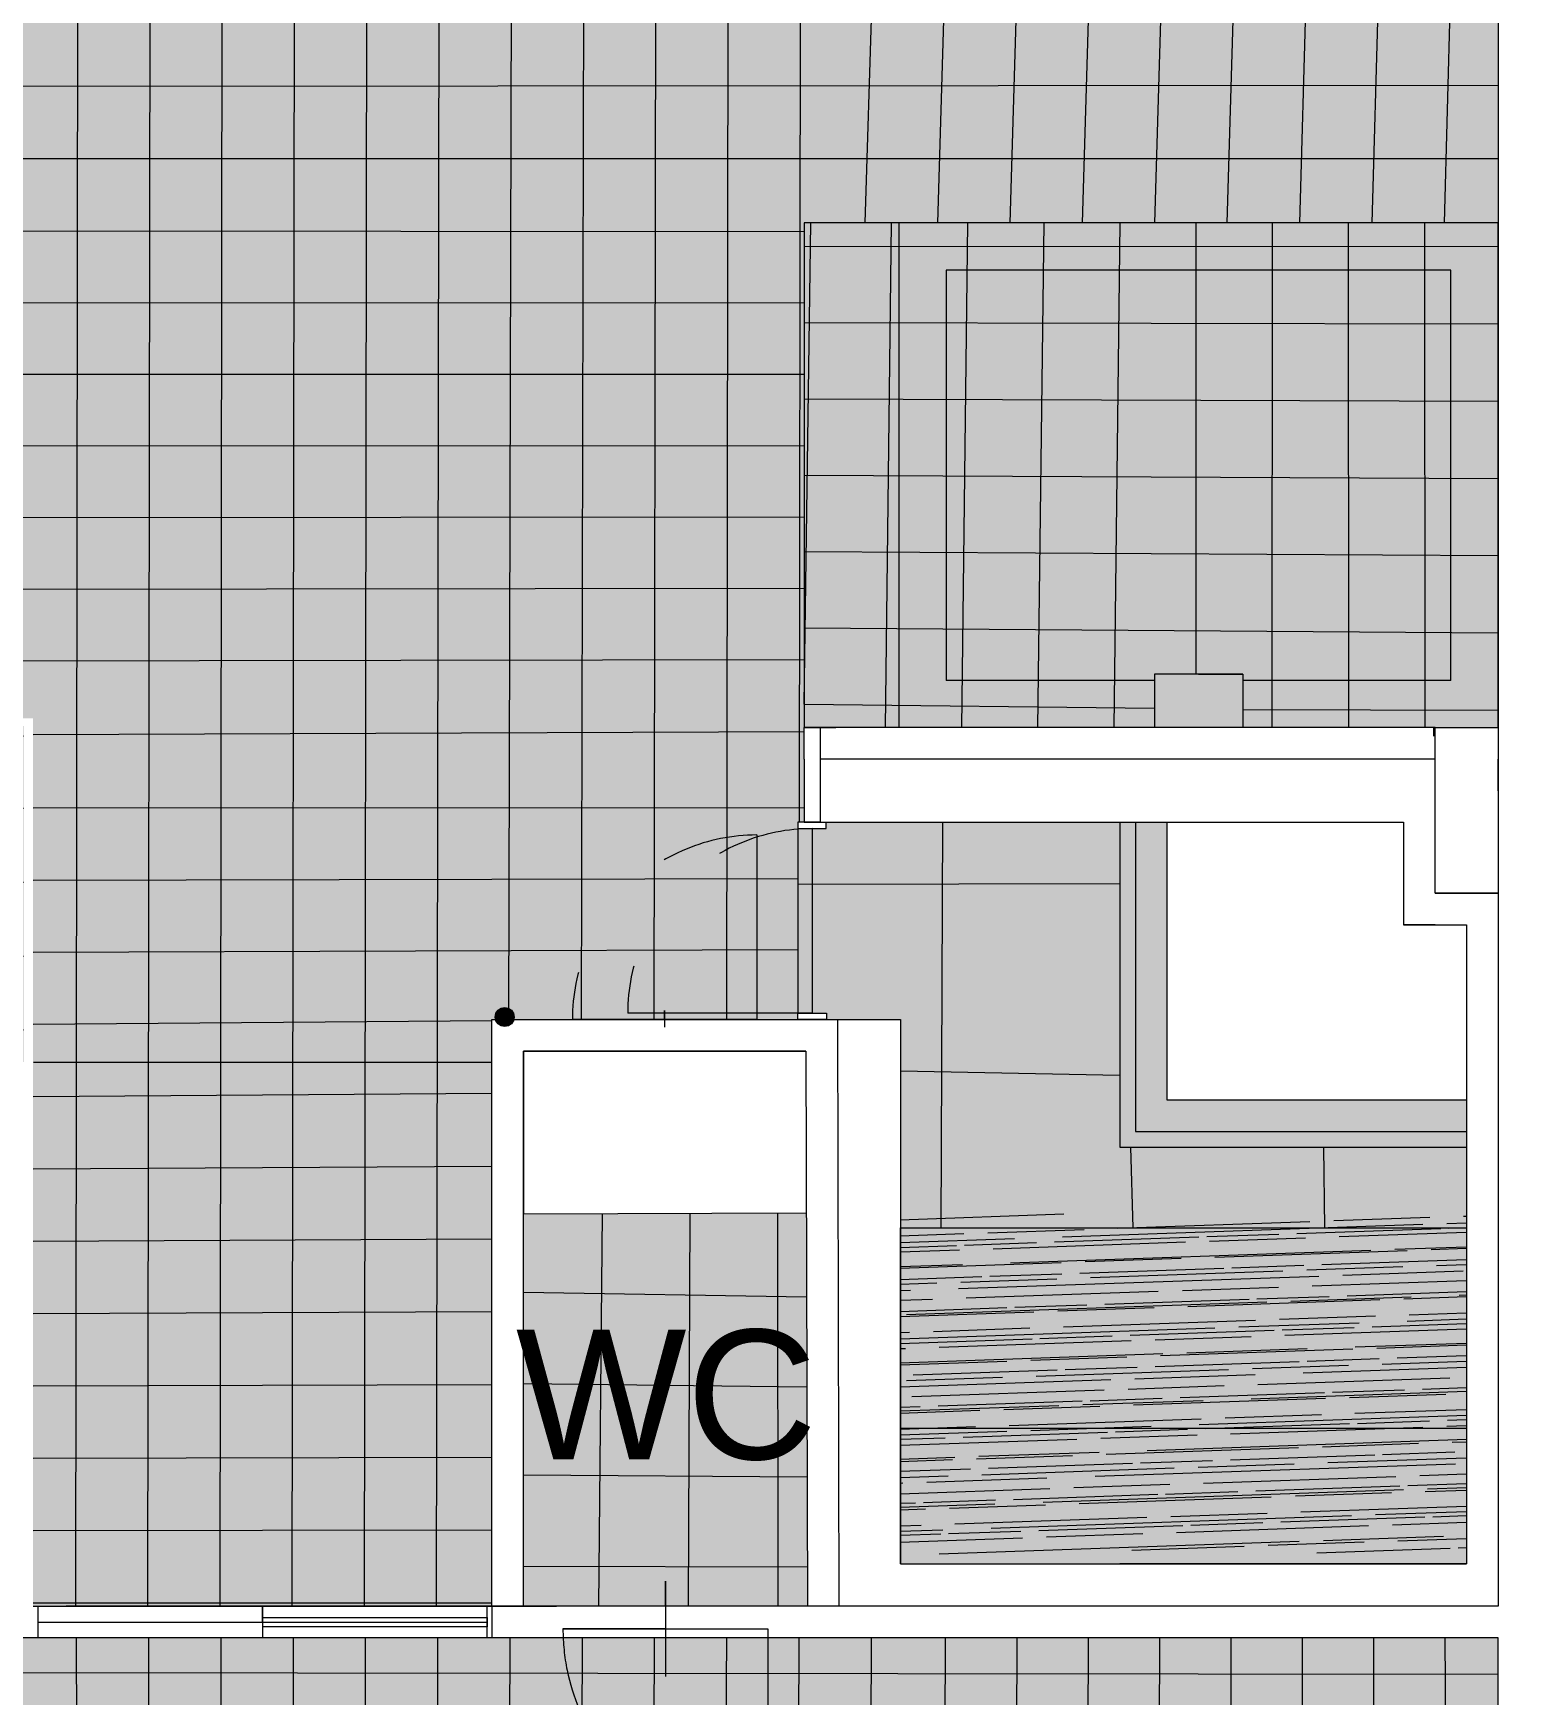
# Model space of a CAD drawing. Header units: millimetres. Extents: x 0 to 1313252738, y -131 to 560100888.
# Drawn here: x 1312685894 to 1312686817, y 560008856 to 560009884 of the extents above; entities that cross this region are included whole.
import ezdxf

# ---------------------------------------------------------------- set-up
doc = ezdxf.new("R2010")
doc.units = ezdxf.units.MM
doc.linetypes.add('ACAD_ISO03W100', pattern=[30, 12, -18])
for name, color, linetype, lineweight in [('0002CH現状', 5, 'Continuous', 0), ('0005文字', 7, 'Continuous', 0), ('002外周躯体', 7, 'Continuous', 13), ('003間仕切り', 7, 'Continuous', 13), ('005床材(石)', 7, 'Continuous', 0), ('006サウナヒータ-', 7, 'Continuous', 0), ('009床', 7, 'Continuous', 5), ('010植栽', 92, 'Continuous', 0), ('サウナ木', 7, 'Continuous', 0), ('建具', 7, 'Continuous', 0), ('棚(木)', 7, 'Continuous', 0), ('石ベンチ', 7, 'Continuous', 13), ('石風呂', 7, 'Continuous', 13)]:
    doc.layers.add(name, color=color, linetype=linetype, lineweight=lineweight)
doc.styles.add('onnjuku', font='arial.ttf')
pattern_1 = [(180, (1056275630.97802, 450604071.1291481), (-2.8e-15, -44.6570973144231), []), (270, (1056275630.97802, 450604071.1291481), (44.6570973144231, -8.3e-15), [])]

msp = doc.modelspace()

# ---------------------------------------------------------------- hatches: boundary and pattern name
at = {"layer": '0002CH現状', "transparency": 33554687}
h = msp.add_hatch(color=5, dxfattribs=at)
h.dxf.hatch_style = 1
h.paths.add_polyline_path([(1312686180.341634, 560009275.2360582, 1), (1312686192.026509, 560009275.2360582, 1)])
at = {"layer": '005床材(石)', "true_color": 0x939598, "transparency": 33554556}
h = msp.add_hatch(color=252, dxfattribs=at)
h.dxf.hatch_style = 1
h.paths.add_polyline_path([(1312686371.713813, 560009766.9529414), (1312686801.484653, 560009766.9529414), (1312686801.484653, 560009917.0797099), (1312685771.011388, 560009917.0797099), (1312685771.011388, 560010469.9212918), (1312685458.450777, 560010469.9212918), (1312685454.543769, 560010469.9212918), (1312685454.543769, 560009460.2528416), (1312685463.334536, 560009460.2528416), (1312685518.032643, 560009460.2528416), (1312685518.032643, 560009455.3690822), (1312685463.334536, 560009455.3690822), (1312685463.334536, 560009415.3222538), (1312685677.243204, 560009415.3222538), (1312685677.243204, 560009455.3690822), (1312685630.359113, 560009455.3690822), (1312685630.359113, 560009460.2528416), (1312685729.987808, 560009460.2528416), (1312685729.987808, 560009455.3690822), (1312685683.103716, 560009455.3690822), (1312685683.103716, 560009415.3222538), (1312685888.221617, 560009415.3222538), (1312685888.221617, 560009455.3690822), (1312685842.314277, 560009455.3690822), (1312685842.314277, 560009460.2528416), (1312685894.082129, 560009460.2528416), (1312685894.082129, 560009415.3222538), (1312686371.713813, 560009415.3222538), (1312686371.713813, 560009434.857292), (1312686371.713813, 560009454.3923303)])
h.paths.add_polyline_path([(1312686178.316934, 560009273.6932268), (1312686367.831003, 560009273.7308004), (1312686367.831003, 560009277.6412939), (1312686367.806805, 560009391.8802079), (1312686367.806805, 560009395.7872156), (1312686371.713813, 560009395.7872156), (1312686371.713813, 560009415.3222538), (1312685894.082129, 560009415.3222538), (1312685894.082129, 560009247.3209254), (1312685894.082129, 560008910.3415164), (1312686178.316934, 560008910.3415164)])
h.paths.add_polyline_path([(1312685888.221617, 560009415.3222538), (1312685683.103716, 560009415.3222538), (1312685683.103716, 560009247.3209254), (1312685888.221617, 560009247.3209254)])
h.paths.add_polyline_path([(1312685677.243204, 560009415.3222538), (1312685463.334536, 560009415.3222538), (1312685463.334536, 560009247.3209254), (1312685677.243204, 560009247.3209254)])
at = {"layer": '005床材(石)', "true_color": 0x4a4a4a, "transparency": 33554597}
h = msp.add_hatch(color=251, dxfattribs=at)
h.dxf.hatch_style = 1
h.paths.add_polyline_path([(1312686430.318927, 560009766.9529414), (1312686371.713813, 560009766.9529414), (1312686371.713813, 560009454.3923303), (1312686391.248851, 560009454.3923303), (1312686430.318927, 560009454.3923303)])
h.paths.add_polyline_path([(1312686801.484653, 560009766.9529414), (1312686430.318927, 560009766.9529414), (1312686430.318927, 560009454.3923303), (1312686588.552736, 560009454.3923303), (1312686588.552736, 560009483.6948874), (1312686459.621484, 560009483.6948874), (1312686459.621484, 560009737.650384), (1312686772.182095, 560009737.650384), (1312686772.182095, 560009483.6948874), (1312686643.250843, 560009483.6948874), (1312686643.250843, 560009454.3923303), (1312686762.414576, 560009454.3923303), (1312686801.484653, 560009454.3923303)])
h.paths.add_polyline_path([(1312686643.250843, 560009483.6948874), (1312686643.250843, 560009487.6018951), (1312686588.552736, 560009487.6018951), (1312686588.552736, 560009454.3923303), (1312686643.250843, 560009454.3923303)], flags=17)
at = {"layer": '005床材(石)', "true_color": 0x939598, "transparency": 33554556}
h = msp.add_hatch(color=252, dxfattribs=at)
h.dxf.hatch_style = 1
h.paths.add_polyline_path([(1312687046.649382, 560009463.8855891), (1312687046.649382, 560009491.5089028), (1312687103.300993, 560009491.5089028), (1312687103.300993, 560009463.885589, 10.6648547621145)])
h.paths.add_polyline_path([(1312686772.182095, 560009737.650384), (1312686459.621484, 560009737.650384), (1312686459.621484, 560009483.6948874), (1312686588.552736, 560009483.6948874), (1312686588.552736, 560009487.6018951), (1312686643.250843, 560009487.6018951), (1312686643.250843, 560009483.6948874), (1312686772.182095, 560009483.6948874)])
h = msp.add_hatch(color=252, dxfattribs=at)
h.dxf.hatch_style = 1
h.paths.add_polyline_path([(1312686772.182095, 560009737.650384), (1312686459.621484, 560009737.650384), (1312686459.621484, 560009483.6948874), (1312686588.552736, 560009483.6948874), (1312686588.552736, 560009487.6018951), (1312686643.250843, 560009487.6018951), (1312686643.250843, 560009483.6948874), (1312686772.182095, 560009483.6948874)])
h = msp.add_hatch(color=252, dxfattribs=at)
h.dxf.hatch_style = 1
h.paths.add_polyline_path([(1312686372.973836, 560009153.9638281), (1312686197.850505, 560009153.4663186), (1312686197.850505, 560008910.375286), (1312686218.362295, 560008910.375286), (1312686373.665849, 560008910.375286)])
at = {"layer": '005床材(石)', "true_color": 0xc7c8ca, "transparency": 33554556}
h = msp.add_hatch(color=9, dxfattribs=at)
h.dxf.hatch_style = 1
h.paths.add_polyline_path([(1312686801.484653, 560008890.8064783), (1312686433.249183, 560008890.8064783), (1312686415.667648, 560008890.8064783), (1312685874.54709, 560008890.8064783), (1312685874.54709, 560009110.575658), (1312685355.891826, 560009110.575658), (1312685355.891826, 560008461.0356381), (1312685443.799498, 560008461.0356381), (1312685443.799498, 560008451.2681189), (1312685605.744965, 560008451.2681189), (1312686253.526831, 560008451.2681189), (1312686351.202022, 560008451.2681189), (1312686351.202022, 560008656.38602), (1312686410.783889, 560008656.38602), (1312686410.783889, 560008363.3604469), (1312686574.87821, 560008363.3604469), (1312686574.87821, 560008331.1276339), (1312686762.414576, 560008331.1276339), (1312686762.414576, 560008441.5005999), (1312686801.484653, 560008441.5005999)])
at = {"layer": '006サウナヒータ-', "transparency": 33554556}
h = msp.add_hatch(dxfattribs=at)
h.set_pattern_fill('ANSI37', color=0, scale=14.0652275006057, angle=135)
h.set_pattern_definition(pattern_1)
h.paths.add_polyline_path([(1312685771.011388, 560010469.9212909), (1312686078.199863, 560010469.9212909), (1312686078.199863, 560010519.0519118), (1312685960.110558, 560010519.0519118), (1312685960.110558, 560010512.507675), (1312685706.350412, 560010512.507675), (1312685706.350412, 560010504.1076086), (1312685708.499269, 560010504.1076086), (1312685708.499269, 560010469.9212906), (1312685708.499269, 560010469.9212905), (1312685708.499269, 560010504.1076086), (1312685704.592261, 560010504.1076086), (1312685704.592261, 560010469.9212906), (1312685704.592261, 560010469.9212906), (1312685704.592261, 560010504.1076086), (1312685700.685253, 560010504.1076086), (1312685700.685253, 560010469.9212906), (1312685700.685253, 560010469.9212906), (1312685700.685253, 560010504.1076086), (1312685696.778246, 560010504.1076086), (1312685696.778246, 560010469.9212906), (1312685696.778246, 560010469.9212906), (1312685696.778246, 560010504.1076086), (1312685692.871238, 560010504.1076086), (1312685692.871238, 560010469.9212906), (1312685692.871238, 560010469.9212906), (1312685692.871238, 560010504.1076086), (1312685688.96423, 560010504.1076086), (1312685688.96423, 560010469.9212906), (1312685688.96423, 560010469.9212906), (1312685688.96423, 560010504.1076086), (1312685685.057222, 560010504.1076086), (1312685685.057222, 560010469.9212906), (1312685685.057222, 560010469.9212906), (1312685685.057222, 560010504.1076086), (1312685681.150215, 560010504.1076086), (1312685681.150215, 560010469.9212908), (1312685681.150215, 560010469.9212906), (1312685681.150215, 560010504.1076086), (1312685677.243207, 560010504.1076086), (1312685677.243207, 560010469.9212908), (1312685677.243207, 560010469.9212908), (1312685677.243207, 560010504.1076086), (1312685673.336199, 560010504.1076086), (1312685673.336199, 560010469.9212908), (1312685673.336199, 560010469.9212908), (1312685673.336199, 560010504.1076086), (1312685669.429192, 560010504.1076086), (1312685669.429192, 560010469.9212908), (1312685669.429192, 560010469.9212908), (1312685669.429192, 560010504.1076086), (1312685665.522184, 560010504.1076086), (1312685665.522184, 560010469.9212908), (1312685665.522184, 560010469.9212908), (1312685665.522184, 560010504.1076086), (1312685661.615176, 560010504.1076086), (1312685661.615176, 560010469.9212909), (1312685661.615176, 560010469.9212908), (1312685661.615176, 560010504.1076086), (1312685657.708169, 560010504.1076086), (1312685657.708169, 560010469.9212909), (1312685657.708169, 560010469.9212908), (1312685657.708169, 560010504.1076086), (1312685653.801161, 560010504.1076086), (1312685653.801161, 560010469.9212909), (1312685653.801161, 560010469.9212909), (1312685653.801161, 560010504.1076086), (1312685649.894153, 560010504.1076086), (1312685649.894153, 560010469.9212909), (1312685649.894153, 560010469.9212909), (1312685649.894153, 560010504.1076086), (1312685645.987146, 560010504.1076086), (1312685645.987145, 560010469.9212909), (1312685645.987146, 560010469.9212909), (1312685645.987146, 560010504.1076086), (1312685642.080138, 560010504.1076086), (1312685642.080138, 560010469.9212909), (1312685642.080138, 560010469.9212909), (1312685642.080138, 560010504.1076086), (1312685638.17313, 560010504.1076086), (1312685638.17313, 560010469.9212909), (1312685638.17313, 560010469.9212909), (1312685638.17313, 560010504.1076086), (1312685634.266123, 560010504.1076086), (1312685634.266122, 560010469.9212909), (1312685634.266123, 560010469.9212909), (1312685634.266123, 560010504.1076086), (1312685630.359115, 560010504.1076086), (1312685630.359115, 560010469.9212909), (1312685630.359115, 560010469.9212909), (1312685630.359115, 560010504.1076086), (1312685626.452107, 560010504.1076086), (1312685626.452107, 560010469.9212909), (1312685626.452107, 560010469.9212909), (1312685626.452107, 560010504.1076086), (1312685622.5451, 560010504.1076086), (1312685622.5451, 560010469.9212909), (1312685622.5451, 560010469.9212909), (1312685622.5451, 560010504.1076086), (1312685618.638092, 560010504.1076086), (1312685618.638092, 560010469.9212909), (1312685618.638092, 560010469.9212909), (1312685618.638092, 560010504.1076086), (1312685614.731084, 560010504.1076086), (1312685614.731084, 560010469.9212911), (1312685614.731084, 560010469.9212909), (1312685614.731084, 560010504.1076086), (1312685610.824076, 560010504.1076086), (1312685610.824076, 560010469.9212911), (1312685610.824076, 560010469.9212911), (1312685610.824076, 560010504.1076086), (1312685606.917069, 560010504.1076086), (1312685606.917069, 560010469.9212911), (1312685606.917069, 560010469.9212911), (1312685606.917069, 560010504.1076086), (1312685595.196046, 560010504.1076086), (1312685595.196046, 560010469.9212911), (1312685595.196046, 560010469.9212911), (1312685595.196046, 560010504.1076086), (1312685591.289038, 560010504.1076086), (1312685591.289038, 560010469.9212911), (1312685591.289038, 560010469.9212911), (1312685591.289038, 560010504.1076086), (1312685587.38203, 560010504.1076086), (1312685587.38203, 560010469.9212912), (1312685587.38203, 560010469.9212911), (1312685587.38203, 560010504.1076086), (1312685583.475023, 560010504.1076086), (1312685583.475023, 560010469.9212912), (1312685583.475023, 560010469.9212912), (1312685583.475023, 560010504.1076086), (1312685579.568015, 560010504.1076086), (1312685579.568015, 560010469.9212912), (1312685579.568015, 560010469.9212912), (1312685579.568015, 560010504.1076086), (1312685575.661007, 560010504.1076086), (1312685575.661007, 560010469.9212912), (1312685575.661007, 560010469.9212912), (1312685575.661007, 560010504.1076086), (1312685571.754, 560010504.1076086), (1312685571.754, 560010469.9212912), (1312685571.754, 560010469.9212912), (1312685571.754, 560010504.1076086), (1312685567.846992, 560010504.1076086), (1312685567.846992, 560010469.9212914), (1312685567.846992, 560010469.9212912), (1312685567.846992, 560010504.1076086), (1312685563.939984, 560010504.1076086), (1312685563.939984, 560010469.9212914), (1312685563.939984, 560010469.9212914), (1312685563.939984, 560010504.1076086), (1312685560.032976, 560010504.1076086), (1312685560.032976, 560010469.9212914), (1312685560.032976, 560010469.9212914), (1312685560.032976, 560010504.1076086), (1312685556.125969, 560010504.1076086), (1312685556.125969, 560010469.9212914), (1312685556.125969, 560010469.9212914), (1312685556.125969, 560010504.1076086), (1312685552.218961, 560010504.1076086), (1312685552.218961, 560010469.9212914), (1312685552.218961, 560010469.9212914), (1312685552.218961, 560010504.1076086), (1312685548.311953, 560010504.1076086), (1312685548.311953, 560010469.9212914), (1312685548.311953, 560010469.9212914), (1312685548.311953, 560010504.1076086), (1312685544.404946, 560010504.1076086), (1312685544.404946, 560010469.9212914), (1312685544.404946, 560010469.9212914), (1312685544.404946, 560010504.1076086), (1312685540.497938, 560010504.1076086), (1312685540.497938, 560010469.9212915), (1312685540.497938, 560010469.9212914), (1312685540.497938, 560010504.1076086), (1312685536.59093, 560010504.1076086), (1312685536.59093, 560010469.9212915), (1312685536.59093, 560010469.9212915), (1312685536.59093, 560010504.1076086), (1312685532.683923, 560010504.1076086), (1312685532.683923, 560010469.9212915), (1312685532.683923, 560010469.9212915), (1312685532.683923, 560010504.1076086), (1312685528.776915, 560010504.1076086), (1312685528.776915, 560010469.9212915), (1312685528.776915, 560010469.9212915), (1312685528.776915, 560010504.1076086), (1312685524.869907, 560010504.1076086), (1312685524.869907, 560010469.9212915), (1312685524.869907, 560010469.9212915), (1312685524.869907, 560010504.1076086), (1312685520.9629, 560010504.1076086), (1312685520.9629, 560010469.9212915), (1312685520.9629, 560010469.9212915), (1312685520.9629, 560010504.1076086), (1312685517.055892, 560010504.1076086), (1312685517.055892, 560010469.9212915), (1312685517.055892, 560010469.9212915), (1312685517.055892, 560010504.1076086), (1312685513.148884, 560010504.1076086), (1312685513.148884, 560010469.9212915), (1312685513.148884, 560010469.9212915), (1312685513.148884, 560010504.1076086), (1312685509.241877, 560010504.1076086), (1312685509.241877, 560010469.9212915), (1312685509.241877, 560010469.9212915), (1312685509.241877, 560010504.1076086), (1312685505.334869, 560010504.1076086), (1312685505.334869, 560010469.9212915), (1312685505.334869, 560010469.9212915), (1312685505.334869, 560010504.1076086), (1312685501.427861, 560010504.1076086), (1312685501.427861, 560010469.9212915), (1312685501.427861, 560010469.9212915), (1312685501.427861, 560010504.1076086), (1312685497.520854, 560010504.1076086), (1312685497.520854, 560010469.9212916), (1312685497.520854, 560010469.9212915), (1312685497.520854, 560010504.1076086), (1312685493.613846, 560010504.1076086), (1312685493.613846, 560010469.9212916), (1312685493.613846, 560010469.9212916), (1312685493.613846, 560010504.1076086), (1312685489.706838, 560010504.1076086), (1312685489.706838, 560010469.9212916), (1312685489.706838, 560010469.9212916), (1312685489.706838, 560010504.1076086), (1312685485.79983, 560010504.1076086), (1312685485.79983, 560010469.9212916), (1312685485.79983, 560010469.9212916), (1312685485.79983, 560010504.1076086), (1312685481.892823, 560010504.1076086), (1312685481.892823, 560010469.9212916), (1312685481.892823, 560010469.9212916), (1312685481.892823, 560010504.1076086), (1312685477.985815, 560010504.1076086), (1312685477.985815, 560010469.9212916), (1312685477.985815, 560010469.9212916), (1312685477.985815, 560010504.1076086), (1312685474.078807, 560010504.1076086), (1312685474.078807, 560010469.9212918), (1312685474.078807, 560010469.9212916), (1312685474.078807, 560010504.1076086), (1312685470.1718, 560010504.1076086), (1312685470.1718, 560010469.9212918), (1312685470.1718, 560010469.9212918), (1312685470.1718, 560010504.1076086), (1312685466.264792, 560010504.1076086), (1312685466.264792, 560010469.9212918), (1312685462.357784, 560010469.9212918), (1312685462.357784, 560010504.1076086), (1312685458.450777, 560010504.1076086), (1312685458.450777, 560010469.9212918), (1312685454.543769, 560010469.9212918), (1312685454.543769, 560009460.2528416), (1312685463.334536, 560009460.2528416), (1312685518.032643, 560009460.2528416), (1312685518.032643, 560009455.3690822), (1312685463.334536, 560009455.3690822), (1312685463.334536, 560009415.3222538), (1312685677.243204, 560009415.3222538), (1312685677.243204, 560009455.3690822), (1312685630.359113, 560009455.3690822), (1312685630.359113, 560009460.2528416), (1312685729.987808, 560009460.2528416), (1312685729.987808, 560009455.3690822), (1312685683.103716, 560009455.3690822), (1312685683.103716, 560009415.3222538), (1312685888.221617, 560009415.3222538), (1312685888.221617, 560009455.3690822), (1312685842.314277, 560009455.3690822), (1312685842.314277, 560009460.2528416), (1312685894.082129, 560009460.2528416), (1312685894.082129, 560009415.3222538), (1312686371.713813, 560009415.3222538), (1312686371.713813, 560009434.857292), (1312686371.713813, 560009454.3923303), (1312686371.713813, 560009766.9529414), (1312686801.484653, 560009766.9529414), (1312686801.484653, 560009917.0797099), (1312685771.011388, 560009917.0797099)])
h.paths.add_polyline_path([(1312686367.831003, 560009277.6412939), (1312686367.806805, 560009391.8802079), (1312686367.806805, 560009395.7872156), (1312686371.713813, 560009395.7872156), (1312686371.713813, 560009415.3222538), (1312685894.082129, 560009415.3222538), (1312685894.082129, 560009247.3209254), (1312685894.082129, 560008910.3415164), (1312686178.316934, 560008910.3415164), (1312686178.316934, 560009273.6932268), (1312686367.831003, 560009273.7308004)])
h.paths.add_polyline_path([(1312685888.221617, 560009415.3222538), (1312685683.103716, 560009415.3222538), (1312685683.103716, 560009247.3209254), (1312685888.221617, 560009247.3209254)])
h.paths.add_polyline_path([(1312685677.243204, 560009415.3222538), (1312685463.334536, 560009415.3222538), (1312685463.334536, 560009247.3209254), (1312685677.243204, 560009247.3209254)])
at = {"layer": '006サウナヒータ-', "true_color": 0x636466, "transparency": 33554556}
h = msp.add_hatch(color=251, dxfattribs=at)
h.dxf.hatch_style = 1
h.paths.add_polyline_path([(1312686596.366752, 560009395.7872156), (1312686576.831713, 560009395.7872156), (1312686576.831713, 560009204.3438412), (1312686781.949614, 560009204.3438412), (1312686781.949614, 560009223.8788795), (1312686596.366752, 560009223.8788795)])
at = {"layer": '006サウナヒータ-', "transparency": 33554556}
h = msp.add_hatch(dxfattribs=at)
h.set_pattern_fill('ANSI37', color=0, scale=17.58153437575713, angle=135)
h.set_pattern_definition([(180, (1056275630.97802, 450604071.1291481), (-5.6e-15, -55.82137164302888), []), (270, (1056275630.97802, 450604071.1291481), (55.82137164302888, -1.67e-14), [])])
h.paths.add_polyline_path([(1312686372.975303, 560009153.9300587), (1312686197.851972, 560009153.4325492), (1312686197.851972, 560008910.3415164), (1312686218.363763, 560008910.3415164), (1312686373.667316, 560008910.3415164)])
h = msp.add_hatch(dxfattribs=at)
h.set_pattern_fill('ANSI37', color=0, scale=14.0652275006057, angle=135)
h.set_pattern_definition(pattern_1)
h.paths.add_polyline_path([(1312685874.54709, 560009110.575658), (1312685355.891826, 560009110.575658), (1312685355.891826, 560008461.0356381), (1312685443.799498, 560008461.0356381), (1312685443.799498, 560008451.2681189), (1312685605.744965, 560008451.2681189), (1312686253.526831, 560008451.2681189), (1312686351.202022, 560008451.2681189), (1312686351.202022, 560008656.38602), (1312686410.783889, 560008656.38602), (1312686410.783889, 560008363.3604469), (1312686574.87821, 560008363.3604469), (1312686574.87821, 560008331.1276339), (1312686762.414576, 560008331.1276339), (1312686762.414576, 560008441.5005999), (1312686801.484653, 560008441.5005999), (1312686801.484653, 560008890.8064783), (1312686433.249183, 560008890.8064783), (1312686415.667648, 560008890.8064783), (1312685874.54709, 560008890.8064783)])
at = {"layer": '009床', "true_color": 0x8e5f01, "transparency": 33554687}
h = msp.add_hatch(dxfattribs=at)
h.set_pattern_fill('AR-RROOF', color=46, scale=0.586051145858571, angle=182)
h.set_pattern_definition([(182, (1056275630.97802, 450604071.1291481), (-32.20908509922195, -16.01953863412103), [223.2854865721156, -29.7713982096154, 74.42849552403854, -14.8856991048077]), (182, (1056275611.451852, 450604062.999893), (15.56757067018532, -19.26641600819521), [44.65709731442311, -4.912280704586541, 89.31419462884622, -11.16427432860578]), (182, (1056275623.981282, 450604058.22426), (-77.01041464080697, -12.66876057868231), [119.0855928384616, -20.83997874673078, 59.5427964192308, -14.8856991048077])])
h.paths.add_polyline_path([(1312686781.949614, 560009144.7619748), (1312686431.341536, 560009144.7619748), (1312686431.341536, 560009020.7144822), (1312686781.949614, 560009020.7144822)])
h.paths.add_polyline_path([(1312686781.949614, 560009020.7144822), (1312686431.341536, 560009020.7144822), (1312686431.341536, 560008936.713818), (1312686781.949614, 560008936.713818)])
h.paths.add_polyline_path([(1312686956.82818, 560009075.3296543), (1312686957.764958, 560009194.5763222), (1312686860.089767, 560009194.5763222), (1312686860.089767, 560008936.713818), (1312687074.975187, 560008936.713818), (1312687209.866912, 560008936.713818), (1312687210.10697, 560009034.0812224), (1312686996.397758, 560009035.7600801, -0.4142135088170141)])
h.paths.add_polyline_path([(1312687210.349848, 560009132.5921257), (1312687094.835103, 560009132.8769263, -0.4135662463258413), (1312687055.265614, 560009172.359028), (1312687055.440149, 560009194.5763222), (1312686957.764958, 560009194.5763222), (1312686956.82818, 560009075.3296543, 0.4142135087518263), (1312686996.397758, 560009035.7600801), (1312687210.10697, 560009034.0812224)])
at = {"layer": '010植栽', "true_color": 0x636466, "transparency": 33554648}
h = msp.add_hatch(color=251, dxfattribs=at)
h.dxf.hatch_style = 1
h.paths.add_polyline_path([(1312686567.064195, 560009395.7872156), (1312686385.389113, 560009395.7872156), (1312686385.389113, 560009391.8836938), (1312686367.806805, 560009391.8802079), (1312686367.829454, 560009277.6412934), (1312686385.411762, 560009277.6447794), (1312686385.411762, 560009273.7342862), (1312686385.412538, 560009273.7342862), (1312686431.341536, 560009273.7433921), (1312686431.341536, 560009144.7619748), (1312686781.949614, 560009144.7619748), (1312686781.949614, 560009194.5763222), (1312686567.064195, 560009194.5763222)])
h.paths.add_polyline_path([(1312687210.697855, 560009273.7433921), (1312687256.62762, 560009273.7342861), (1312687256.62762, 560009277.6447794), (1312687274.209928, 560009277.6412934), (1312687274.232577, 560009391.8802079), (1312687256.650269, 560009391.8836938), (1312687256.650269, 560009395.7872156), (1312687074.975187, 560009395.7872156), (1312687074.975187, 560009194.5763222), (1312687055.440149, 560009194.5763222), (1312687055.265614, 560009172.359028, 0.4135662463257443), (1312687094.835103, 560009132.8769263), (1312687210.349848, 560009132.5921257)])
at = {"layer": '010植栽', "transparency": 33554687}
h = msp.add_hatch(dxfattribs=at)
h.set_pattern_fill('ANSI37', color=0, scale=37.11657257104283, angle=135)
h.set_pattern_definition([(180, (1056275630.97802, 450604071.1291481), (0, -117.845117913061), []), (270, (1056275630.97802, 450604071.1291481), (117.845117913061, -2.22e-14), [])])
h.paths.add_polyline_path([(1312686567.064195, 560009395.7872156), (1312686385.389113, 560009395.7872156), (1312686385.389113, 560009391.8836938), (1312686367.806805, 560009391.8802079), (1312686367.829454, 560009277.6412934), (1312686385.411762, 560009277.6447794), (1312686385.411762, 560009273.7342862), (1312686385.412538, 560009273.7342862), (1312686431.341536, 560009273.7433921), (1312686431.341536, 560009144.7619748), (1312686781.949614, 560009144.7619748), (1312686781.949614, 560009194.5763222), (1312686567.064195, 560009194.5763222)])
h.paths.add_polyline_path([(1312687274.232577, 560009391.8802079), (1312687256.650269, 560009391.8836938), (1312687256.650269, 560009395.7872156), (1312687074.975187, 560009395.7872156), (1312687074.975187, 560009194.5763222), (1312687055.440149, 560009194.5763222), (1312687055.265614, 560009172.359028, 0.4135662463258027), (1312687094.835103, 560009132.8769263), (1312687210.349848, 560009132.5921257), (1312687210.697855, 560009273.7433921), (1312687256.62762, 560009273.7342861), (1312687256.62762, 560009277.6447794), (1312687274.209928, 560009277.6412934)])
at = {"layer": '棚(木)', "true_color": 0xddae73, "transparency": 33554556}
h = msp.add_hatch(color=43, dxfattribs=at)
h.dxf.hatch_style = 1
h.paths.add_polyline_path([(1312686576.831713, 560009395.7872156), (1312686567.064195, 560009395.7872156), (1312686567.064195, 560009194.5763222), (1312686781.949614, 560009194.5763222), (1312686781.949614, 560009204.3438412), (1312686576.831713, 560009204.3438412)])
at = {"layer": '棚(木)', "true_color": 0xe6c6a8, "transparency": 33554556}
h = msp.add_hatch(color=9, dxfattribs=at)
h.dxf.hatch_style = 1
h.paths.add_polyline_path([(1312686781.949614, 560009144.7619748), (1312686431.341536, 560009144.7619748), (1312686431.341536, 560009020.7144822), (1312686781.949614, 560009020.7144822)])
h.paths.add_polyline_path([(1312686781.949614, 560009020.7144822), (1312686431.341536, 560009020.7144822), (1312686431.341536, 560008936.713818), (1312686781.949614, 560008936.713818)])
h.paths.add_polyline_path([(1312687210.10697, 560009034.0812224), (1312686996.397758, 560009035.7600801, -0.4142135088170062), (1312686956.82818, 560009075.3296543), (1312686957.764958, 560009194.5763222), (1312686860.089767, 560009194.5763222), (1312686860.089767, 560008936.713818), (1312687074.975187, 560008936.713818), (1312687209.866912, 560008936.713818)])
h.paths.add_polyline_path([(1312687210.349848, 560009132.5921257), (1312687094.835103, 560009132.8769263, -0.4135662463258019), (1312687055.265614, 560009172.359028), (1312687055.440149, 560009194.5763222), (1312686957.764958, 560009194.5763222), (1312686956.82818, 560009075.3296543, 0.4142135087647034), (1312686996.397758, 560009035.7600801), (1312687210.10697, 560009034.0812224)])
at = {"layer": '石風呂', "true_color": 0xffffff, "transparency": 33554610}
h = msp.add_hatch(dxfattribs=at)
h.set_pattern_fill('NET', scale=15.04197941036999, angle=90)
h.set_pattern_definition([(90, (1056275630.97802, 450604071.1291481), (-47.75828462792471, 2.9e-15), []), (180, (1056275630.97802, 450604071.1291481), (-5.8e-15, -47.75828462792471), [])])
h.paths.add_polyline_path([(1312686430.318927, 560009766.9529414), (1312686371.713813, 560009766.9529414), (1312686371.713813, 560009454.3923303), (1312686391.248851, 560009454.3923303), (1312686430.318927, 560009454.3923303)])
h.paths.add_polyline_path([(1312686801.484653, 560009766.9529414), (1312686430.318927, 560009766.9529414), (1312686430.318927, 560009454.3923303), (1312686588.552736, 560009454.3923303), (1312686588.552736, 560009483.6948874), (1312686459.621484, 560009483.6948874), (1312686459.621484, 560009737.650384), (1312686772.182095, 560009737.650384), (1312686772.182095, 560009483.6948874), (1312686643.250843, 560009483.6948874), (1312686643.250843, 560009454.3923303), (1312686762.414576, 560009454.3923303), (1312686801.484653, 560009454.3923303)])
h.paths.add_polyline_path([(1312686772.182095, 560009737.650384), (1312686459.621484, 560009737.650384), (1312686459.621484, 560009483.6948874), (1312686588.552736, 560009483.6948874), (1312686588.552736, 560009487.6018951), (1312686643.250843, 560009487.6018951), (1312686643.250843, 560009483.6948874), (1312686772.182095, 560009483.6948874)], flags=17)

# ---------------------------------------------------------------- linework, layer by layer
at = {"layer": '0002CH現状'}
msp.add_circle((1312686186.184071, 560009275.2360582), 5.842437115258102, dxfattribs=at)
at = {"layer": '002外周躯体'}
for p, q in [((1312686433.249183, 560008910.3415164), (1312686415.667648, 560008910.3415164)), ((1312686433.249183, 560008890.8064783), (1312686415.667648, 560008890.8064783))]:
    msp.add_line(p, q, dxfattribs=at)
at = {"layer": '003間仕切り'}
for p, q in [((1312686801.484653, 560010469.9212909), (1312686801.484653, 560008910.3415164)), ((1312686801.484653, 560010469.9212909), (1312686801.484653, 560009449.215545)), ((1312686588.552736, 560009483.6948874), (1312686459.621484, 560009483.6948874)), ((1312686772.182095, 560009483.6948874), (1312686643.250843, 560009483.6948874)), ((1312686762.414576, 560009454.3923303), (1312686371.713813, 560009454.3923303)), ((1312686371.713813, 560009434.857292), (1312686371.713813, 560009454.3923303)), ((1312686371.713813, 560009454.3923303), (1312686391.248851, 560009454.3923303)), ((1312686381.481331, 560009454.3923303), (1312686381.481331, 560009395.7872156)), ((1312686761.437824, 560009454.3923303), (1312686761.437824, 560009449.215545)), ((1312686762.414576, 560009351.8333797), (1312686762.414576, 560009454.3923303)), ((1312686762.414576, 560009454.3923303), (1312686801.484653, 560009454.3923303)), ((1312686371.713813, 560009434.857292), (1312686371.713813, 560009395.7872156)), ((1312686762.414576, 560009434.857292), (1312686381.481331, 560009434.857292)), ((1312686801.484653, 560009415.3222538), (1312686801.484653, 560009434.857292)), ((1312686371.713813, 560009395.7872156), (1312686742.879538, 560009395.7872156)), ((1312686567.064195, 560009395.7872156), (1312686567.064195, 560009194.5763222)), ((1312686576.831713, 560009395.7872156), (1312686576.831713, 560009204.3438412)), ((1312686596.366752, 560009395.7872156), (1312686596.366752, 560009223.8788795)), ((1312686742.879538, 560009395.7872156), (1312686742.879538, 560009332.2983415)), ((1312686762.414576, 560009351.8333797), (1312686801.484653, 560009351.8333797)), ((1312686801.484653, 560009351.8333797), (1312686762.414576, 560009351.8333797)), ((1312686762.414576, 560009332.2983415), (1312686742.879538, 560009332.2983415)), ((1312686742.879538, 560009332.2983415), (1312686781.949614, 560009332.2983415)), ((1312686781.949614, 560009332.2983415), (1312686781.949614, 560008936.713818)), ((1312686178.316934, 560009273.6932268), (1312686431.341536, 560009273.7433921)), ((1312686178.316934, 560008910.3415164), (1312686178.316934, 560009273.6932268)), ((1312686178.316934, 560008910.3415164), (1312686178.316934, 560009273.6932268)), ((1312686392.271331, 560009273.7433921), (1312686393.202354, 560008910.3415164)), ((1312686431.341536, 560009273.7433921), (1312686431.341536, 560008936.713818)), ((1312686197.851972, 560008910.3415164), (1312686197.851972, 560009254.1581887)), ((1312686197.851972, 560009254.1581887), (1312686372.690564, 560009254.1581887)), ((1312686372.690564, 560009254.1581887), (1312686197.851972, 560009254.1581887)), ((1312686372.690564, 560009254.1581887), (1312686373.667316, 560008910.3415164)), ((1312686596.366752, 560009223.8788795), (1312686781.949614, 560009223.8788795)), ((1312686576.831713, 560009204.3438412), (1312686781.949614, 560009204.3438412)), ((1312686567.064195, 560009194.5763222), (1312686781.949614, 560009194.5763222)), ((1312686197.851972, 560009153.4325492), (1312686372.975303, 560009153.9300587)), ((1312686431.341536, 560008936.713818), (1312686781.949614, 560008936.713818)), ((1312686781.949614, 560008936.713818), (1312686567.064194, 560008936.713818)), ((1312685894.082129, 560008910.3415164), (1312686218.363763, 560008910.3415164)), ((1312685894.082129, 560008910.3415164), (1312686178.316934, 560008910.3415164)), ((1312686415.667648, 560008910.3415164), (1312685914.593919, 560008910.3415164)), ((1312686801.484653, 560008910.3415164), (1312686433.249183, 560008910.3415164)), ((1312686415.667648, 560008890.8064783), (1312685874.54709, 560008890.8064783)), ((1312686801.484653, 560008890.8064783), (1312686433.249183, 560008890.8064783)), ((1312686801.484653, 560008441.5005999), (1312686801.484653, 560008890.8064783)), ((1312686801.484653, 560008441.5005999), (1312686801.484653, 560008890.8064783))]:
    msp.add_line(p, q, dxfattribs=at)
at = {"layer": '005床材(石)'}
msp.add_line((1312686367.806805, 560009391.8802079), (1312686367.829454, 560009277.6412934), dxfattribs=at)
at = {"layer": '009床'}
msp.add_line((1312685894.326317, 560009247.3209254), (1312686178.316934, 560009247.3209254), dxfattribs=at)
at = {"layer": 'サウナ木'}
for p, q in [((1312686431.341536, 560009020.7144822), (1312686431.341536, 560009144.7619748)), ((1312686431.341536, 560009144.7619748), (1312686781.949614, 560009144.7619748)), ((1312686431.341536, 560008936.713818), (1312686431.341536, 560009020.7144822)), ((1312686431.341536, 560009020.7144822), (1312686781.949614, 560009020.7144822))]:
    msp.add_line(p, q, dxfattribs=at)
at = {"layer": '建具'}
for p, q in [((1312686376.597572, 560009395.7872156), (1312686367.806805, 560009395.7872156)), ((1312686367.806805, 560009395.7872156), (1312686367.806805, 560009391.8802079)), ((1312686367.806805, 560009391.8802079), (1312686385.389113, 560009391.8836938)), ((1312686385.389113, 560009391.8836938), (1312686385.389113, 560009395.7872156)), ((1312686285.23315, 560009273.6932268), (1312686285.23315, 560009279.1929947)), ((1312686285.23315, 560009279.1929947), (1312686285.23315, 560009268.8696405)), ((1312686367.831003, 560009277.6412939), (1312686385.411762, 560009277.6447794)), ((1312686367.831003, 560009273.7342862), (1312686367.831003, 560009277.6412939)), ((1312686385.411762, 560009277.6447794), (1312686385.411762, 560009273.7342862)), ((1312686178.19484, 560009273.6932268), (1312686392.27146, 560009273.6932268)), ((1312686385.412538, 560009273.7342862), (1312686367.831003, 560009273.7342862)), ((1312686285.758935, 560008910.5912522), (1312686285.758935, 560008925.8405439)), ((1312686285.758935, 560008925.8405439), (1312686285.758935, 560008866.7988491)), ((1312685894.082129, 560008910.3415164), (1312685897.012384, 560008910.3415164)), ((1312685894.326317, 560008910.3415164), (1312686178.19484, 560008910.3415164)), ((1312685897.012384, 560008910.3415164), (1312685897.012384, 560008890.8064783)), ((1312686036.138484, 560008900.5739973), (1312686036.138484, 560008910.3415164)), ((1312686036.138484, 560008910.3415164), (1312686036.138484, 560008890.8064783)), ((1312686175.264585, 560008890.8064783), (1312686175.264585, 560008910.3415164)), ((1312686178.19484, 560008910.3415164), (1312686178.19484, 560008890.8064783)), ((1312686197.851972, 560008910.3415164), (1312686373.665897, 560008910.8409878)), ((1312685897.012384, 560008900.5739973), (1312686175.264585, 560008900.5739973)), ((1312686036.138484, 560008900.5739973), (1312686036.138484, 560008903.5042531)), ((1312686036.138484, 560008903.5042531), (1312686175.264585, 560008903.5042531)), ((1312686175.264585, 560008897.6437417), (1312686036.138484, 560008897.6437417)), ((1312686175.264585, 560008903.5042531), (1312686175.264585, 560008897.6437417)), ((1312686280.875175, 560008896.3196964), (1312686222.270061, 560008896.3196964)), ((1312686285.758935, 560008896.3196964), (1312686280.875175, 560008896.3196964)), ((1312686349.247809, 560008896.3196964), (1312686349.247809, 560008769.3419482)), ((1312686178.19484, 560008890.8064783), (1312686175.264585, 560008890.8064783))]:
    msp.add_line(p, q, dxfattribs=at)
at = {"layer": '建具', "lineweight": 5}
for p, q in [((1312686376.597959, 560009391.8819509), (1312686376.620608, 560009277.6430365)), ((1312686342.317954, 560009387.9321414), (1312686342.340603, 560009273.6932268)), ((1312686376.620608, 560009277.6430365), (1312686262.405702, 560009277.6430365)), ((1312686342.340603, 560009273.6932268), (1312686228.125697, 560009273.6932268)), ((1312686222.285089, 560008896.3196964), (1312686349.247809, 560008896.3196964))]:
    msp.add_line(p, q, dxfattribs=at)
at = {"layer": '建具', "linetype": 'ACAD_ISO03W100', "lineweight": 5, "ltscale": 5}
for centre, radius, start, end in [((1312686376.620603, 560009277.6670494), 114.2149037606102, 90.01136323258744, 180.012045022848), ((1312686342.340598, 560009273.7172399), 114.2149037606102, 90.01136323258744, 180.012045022848), ((1312686349.247809, 560008896.3196964), 126.977748269357, 180, 270)]:
    msp.add_arc(centre, radius, start, end, dxfattribs=at)
at = {"layer": '建具'}
msp.add_arc((1312686349.247809, 560008896.3196964), 126.977748269357, 173.6275352164051, 173.6600418508588, dxfattribs=at)
at = {"layer": '石ベンチ'}
for p, q in [((1312686371.713813, 560009395.7872156), (1312686381.481331, 560009395.7872156)), ((1312686381.481331, 560009395.7872156), (1312686376.597572, 560009395.7872156)), ((1312686376.597572, 560009395.7872156), (1312686379.527828, 560009395.7872156)), ((1312686379.527828, 560009395.7872156), (1312686385.388339, 560009395.7872156)), ((1312686197.851972, 560009254.1581887), (1312686197.851972, 560009153.4325492))]:
    msp.add_line(p, q, dxfattribs=at)
at = {"layer": '石風呂'}
for p, q in [((1312686801.484653, 560009766.9529414), (1312686371.713813, 560009766.9529414)), ((1312686371.713813, 560009766.9529414), (1312686371.713813, 560009454.3923303)), ((1312686430.318927, 560009766.9529414), (1312686430.318927, 560009454.3923303)), ((1312686801.484653, 560009454.3923303), (1312686801.484653, 560009766.9529414)), ((1312686772.182095, 560009737.650384), (1312686459.621484, 560009737.650384)), ((1312686459.621484, 560009737.650384), (1312686459.621484, 560009483.6948874)), ((1312686772.182095, 560009483.6948874), (1312686772.182095, 560009737.650384)), ((1312686643.250843, 560009487.6018951), (1312686588.552736, 560009487.6018951)), ((1312686588.552736, 560009487.6018951), (1312686588.552736, 560009454.3923303)), ((1312686615.90179, 560009487.6018951), (1312686643.250843, 560009487.6018951)), ((1312686643.250843, 560009487.6018951), (1312686643.250843, 560009454.3923303))]:
    msp.add_line(p, q, dxfattribs=at)

# ---------------------------------------------------------------- texts
at = {"layer": '0005文字', "insert": (1312686193.155918, 560009081.5334084), "char_height": 80.10322237960854, "attachment_point": 1, "style": 'onnjuku'}
msp.add_mtext_dynamic_manual_height_columns('WC', width=257.5917254165517, gutter_width=400.5161118980427, heights=[0], dxfattribs=at)

doc.saveas('drawing.dxf')
